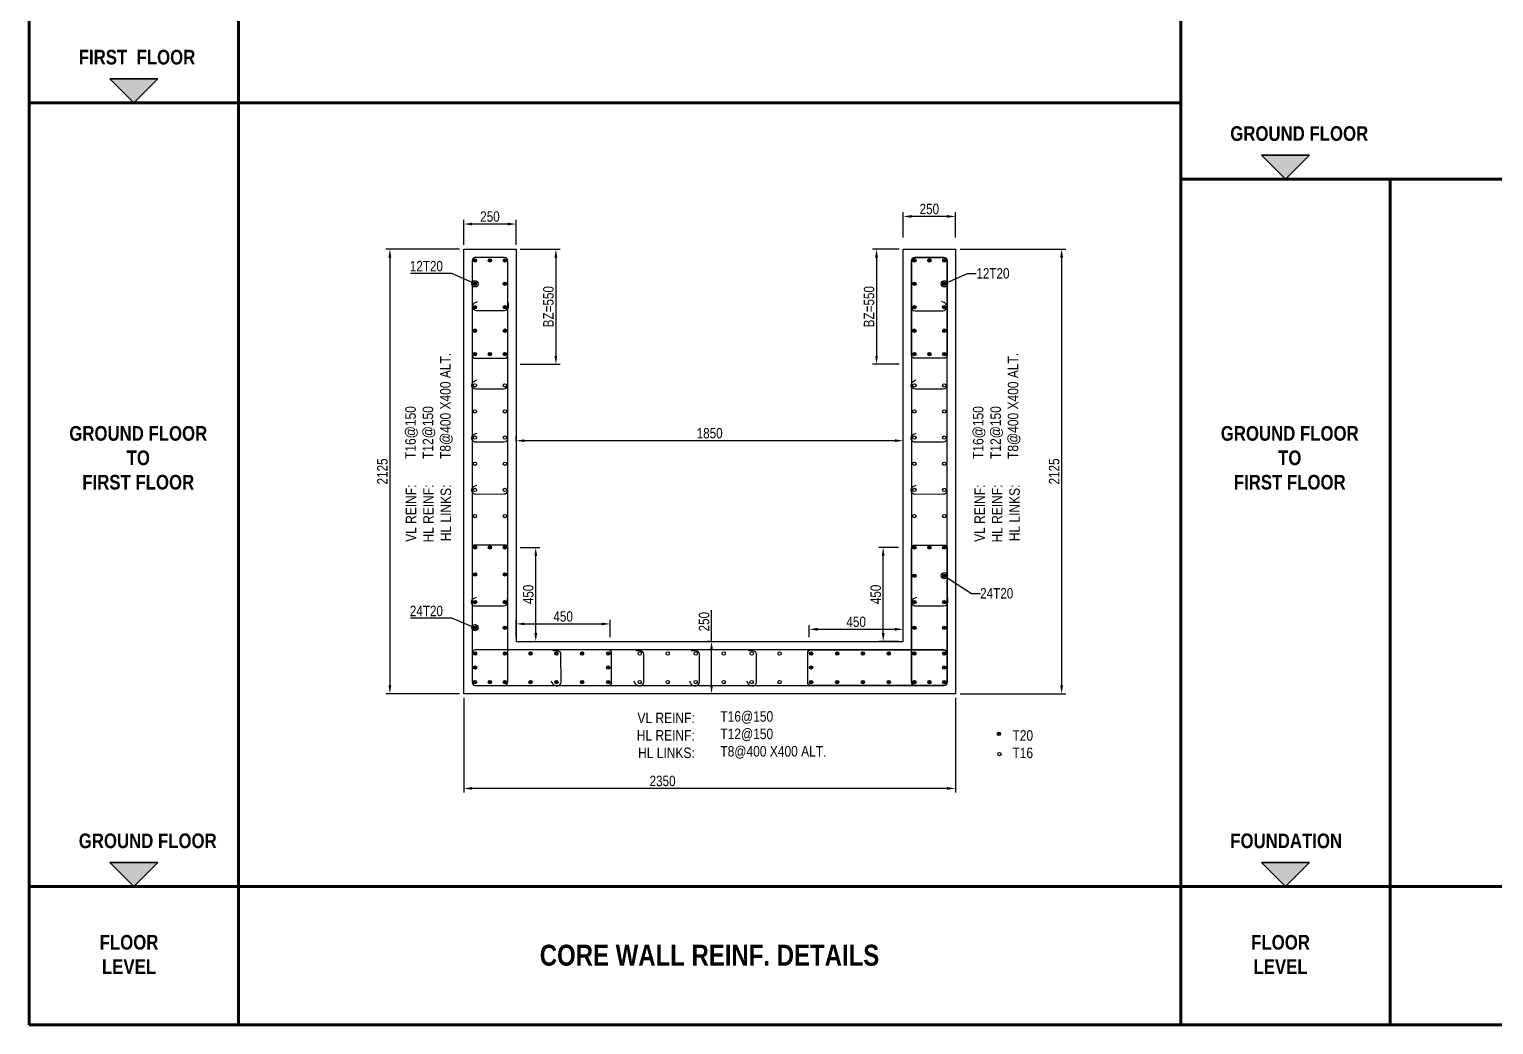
# Model space of a CAD drawing. Header units: millimetres. Extents: x 8553 to 24500, y -16719 to -3498.
# Drawn here: x 8553 to 15552, y -16719 to -11961 of the extents above; entities that cross this region are included whole.
import ezdxf
from ezdxf import colors
from ezdxf.entities.mleader import LeaderData, LeaderLine
from ezdxf.math import Vec2, Vec3

# ---------------------------------------------------------------- set-up
doc = ezdxf.new("R2010")
doc.units = ezdxf.units.MM
doc.header["$LTSCALE"] = 50
doc.header["$PDMODE"] = 35
for name, color, linetype, lineweight in [('A-ANNO-DIMS', 211, 'Continuous', 9), ('A-DETL', 90, 'Continuous', 9), ('A-DETL-GENF', 92, 'Continuous', 9), ('G-ANNO-TEXT', 231, 'Continuous', 9), ('S-COL', 3, 'Continuous', 13)]:
    doc.layers.add(name, color=color, linetype=linetype, lineweight=lineweight)
doc.styles.add('Arial', font='arial.ttf', dxfattribs={"width": 0.8, "height": 50})
doc.styles.add('Arial Narrow_1', font='ARIALN.TTF', dxfattribs={"height": 50})
doc.styles.add('Arial Narrow_B_1', font='ARIALNB.TTF', dxfattribs={"height": 100})
doc.styles.add('Arial Narrow_B_2', font='ARIALNB.TTF', dxfattribs={"height": 70})
doc.styles.add('style1', font='arial.ttf', dxfattribs={"width": 0.8, "height": 62.5})
doc.dimstyles.new('WYE_STANDARD_-_2_5mm', dxfattribs={"dimscale": 304.8, "dimtxt": 51.01297, "dimasz": 0.131234, "dimexe": 0.065617, "dimexo": 0.065617, "dimgap": 0.032808, "dimtad": 1, "dimdec": 0, "dimzin": 0, "dimdsep": 46, "dimtxsty": 'Arial', "dimsah": 1, "dimcen": 0.09, "dimazin": 0, "dimtfac": 1, "dimtdec": 4, "dimtix": 1, "dimtmove": 0, "dimatfit": 3, "dimfxl": 1, "dimtvp": 1, "dimtolj": 1, "dimtzin": 0, "dimlwd": 13, "dimlwe": 13, "dimarcsym": 2})

# ---------------------------------------------------------------- blocks, each defined once
blk = doc.blocks.new('*D34')
at = {"layer": 'A-ANNO-DIMS', "color": 0, "lineweight": 13, "transparency": 16777216}
for p, q in [((13002.3, -13012.1), (13506.8, -13012.1)), ((13486.8, -13052.1), (13486.8, -15097.2)), ((13002.3, -15137.2), (13506.8, -15137.2))]:
    blk.add_line(p, q, dxfattribs=at)
at = {"layer": 'A-ANNO-DIMS', "color": 0, "transparency": 16777216}
for points in [[(13480.1, -13052.1), (13493.5, -13052.1), (13486.8, -13012.1)], [(13480.1, -15097.2), (13493.5, -15097.2), (13486.8, -15137.2)]]:
    blk.add_solid(points, dxfattribs=at)
at = {"layer": 'Defpoints', "color": 0, "transparency": 16777216}
for p in [(12982.3, -13012.1), (12982.3, -15137.2), (13486.8, -15137.2)]:
    blk.add_point(p, dxfattribs=at)
at = {"layer": 'A-ANNO-DIMS', "color": 0, "lineweight": 13, "transparency": 16777216, "insert": (13451.3, -14074.7), "char_height": 50, "attachment_point": 5, "rotation": 90, "style": 'Arial'}
blk.add_mtext('\\A1;2125', dxfattribs=at)
blk = doc.blocks.new('*D35')
at = {"layer": 'A-ANNO-DIMS', "color": 0, "lineweight": 13, "transparency": 16777216}
for p, q in [((10629.5, -15157.2), (10629.5, -15610)), ((12979.4, -15157.2), (12979.4, -15610)), ((12939.4, -15590), (10669.5, -15590))]:
    blk.add_line(p, q, dxfattribs=at)
at = {"layer": 'A-ANNO-DIMS', "color": 0, "transparency": 16777216}
for points in [[(10669.5, -15583.3), (10669.5, -15596.6), (10629.5, -15590)], [(12939.4, -15583.3), (12939.4, -15596.6), (12979.4, -15590)]]:
    blk.add_solid(points, dxfattribs=at)
at = {"layer": 'Defpoints', "color": 0, "transparency": 16777216}
for p in [(10629.5, -15137.2), (12979.4, -15137.2), (10629.5, -15590)]:
    blk.add_point(p, dxfattribs=at)
at = {"layer": 'A-ANNO-DIMS', "color": 0, "lineweight": 13, "transparency": 16777216, "insert": (11579.5, -15554.4), "char_height": 50, "attachment_point": 5, "style": 'Arial'}
blk.add_mtext('\\A1;2350', dxfattribs=at)
blk = doc.blocks.new('*D36')
at = {"layer": 'A-ANNO-DIMS', "color": 0, "lineweight": 13, "transparency": 16777216}
for p, q in [((12729.5, -12955.8), (12729.5, -12835.7)), ((12939.4, -12855.7), (12769.5, -12855.7)), ((12979.4, -12955.8), (12979.4, -12835.7))]:
    blk.add_line(p, q, dxfattribs=at)
at = {"layer": 'A-ANNO-DIMS', "color": 0, "transparency": 16777216}
for points in [[(12769.5, -12849), (12769.5, -12862.3), (12729.5, -12855.7)], [(12939.4, -12849), (12939.4, -12862.3), (12979.4, -12855.7)]]:
    blk.add_solid(points, dxfattribs=at)
at = {"layer": 'Defpoints', "color": 0, "transparency": 16777216}
for p in [(12729.5, -12855.7), (12729.5, -12975.8), (12979.4, -12975.8)]:
    blk.add_point(p, dxfattribs=at)
at = {"layer": 'A-ANNO-DIMS', "color": 0, "lineweight": 13, "transparency": 16777216, "insert": (12854.5, -12820.1), "char_height": 50, "attachment_point": 5, "style": 'Arial'}
blk.add_mtext('\\A1;250', dxfattribs=at)
blk = doc.blocks.new('*D37')
at = {"layer": 'A-ANNO-DIMS', "color": 0, "lineweight": 13, "transparency": 16777216}
for p, q in [((10629.5, -12992.1), (10629.5, -12871.9)), ((10879.5, -12992.1), (10879.5, -12871.9)), ((10839.5, -12891.9), (10669.5, -12891.9))]:
    blk.add_line(p, q, dxfattribs=at)
at = {"layer": 'A-ANNO-DIMS', "color": 0, "transparency": 16777216}
for points in [[(10669.5, -12885.3), (10669.5, -12898.6), (10629.5, -12891.9)], [(10839.5, -12885.3), (10839.5, -12898.6), (10879.5, -12891.9)]]:
    blk.add_solid(points, dxfattribs=at)
at = {"layer": 'Defpoints', "color": 0, "transparency": 16777216}
for p in [(10629.5, -12891.9), (10629.5, -13012.1), (10879.5, -13012.1)]:
    blk.add_point(p, dxfattribs=at)
at = {"layer": 'A-ANNO-DIMS', "color": 0, "lineweight": 13, "transparency": 16777216, "insert": (10754.5, -12856.4), "char_height": 50, "attachment_point": 5, "style": 'Arial'}
blk.add_mtext('\\A1;250', dxfattribs=at)
blk = doc.blocks.new('*D32')
at = {"layer": 'A-ANNO-DIMS', "color": 0, "lineweight": 13, "transparency": 16777216}
for p, q in [((10609.5, -13012.1), (10256.3, -13012.1)), ((10276.3, -13052.1), (10276.3, -15097.2)), ((10609.5, -15137.2), (10256.3, -15137.2))]:
    blk.add_line(p, q, dxfattribs=at)
at = {"layer": 'A-ANNO-DIMS', "color": 0, "transparency": 16777216}
for points in [[(10269.6, -13052.1), (10282.9, -13052.1), (10276.3, -13012.1)], [(10269.6, -15097.2), (10282.9, -15097.2), (10276.3, -15137.2)]]:
    blk.add_solid(points, dxfattribs=at)
at = {"layer": 'Defpoints', "color": 0, "transparency": 16777216}
for p in [(10629.5, -13012.1), (10276.3, -15137.2), (10629.5, -15137.2)]:
    blk.add_point(p, dxfattribs=at)
at = {"layer": 'A-ANNO-DIMS', "color": 0, "lineweight": 13, "transparency": 16777216, "insert": (10240.7, -14074.7), "char_height": 50, "attachment_point": 5, "rotation": 90, "style": 'Arial'}
blk.add_mtext('\\A1;2125', dxfattribs=at)
blk = doc.blocks.new('*D38')
at = {"layer": 'A-ANNO-DIMS', "color": 0, "lineweight": 13, "transparency": 16777216}
for p, q in [((10879.5, -13929.7), (10879.5, -13907.6)), ((12729.5, -13929.7), (12729.5, -13907.6)), ((12689.5, -13927.6), (10919.5, -13927.6))]:
    blk.add_line(p, q, dxfattribs=at)
at = {"layer": 'A-ANNO-DIMS', "color": 0, "transparency": 16777216}
for points in [[(10919.5, -13920.9), (10919.5, -13934.2), (10879.5, -13927.6)], [(12689.5, -13920.9), (12689.5, -13934.2), (12729.5, -13927.6)]]:
    blk.add_solid(points, dxfattribs=at)
at = {"layer": 'Defpoints', "color": 0, "transparency": 16777216}
for p in [(10879.5, -13927.6), (10879.5, -13949.7), (12729.5, -13949.7)]:
    blk.add_point(p, dxfattribs=at)
at = {"layer": 'A-ANNO-DIMS', "color": 0, "lineweight": 13, "transparency": 16777216, "insert": (11804.5, -13892), "char_height": 50, "attachment_point": 5, "style": 'Arial'}
blk.add_mtext('\\A1;1850', dxfattribs=at)
blk = doc.blocks.new('*D33')
at = {"layer": 'A-ANNO-DIMS', "color": 0, "lineweight": 13, "transparency": 16777216}
for p, q in [((11813.5, -14887.2), (11813.5, -14738.3)), ((11804.2, -14887.2), (11793.5, -14887.2)), ((11813.5, -15097.2), (11813.5, -14927.2)), ((11804.2, -15137.2), (11793.5, -15137.2))]:
    blk.add_line(p, q, dxfattribs=at)
at = {"layer": 'A-ANNO-DIMS', "color": 0, "transparency": 16777216}
for points in [[(11806.9, -14927.2), (11820.2, -14927.2), (11813.5, -14887.2)], [(11806.9, -15097.2), (11820.2, -15097.2), (11813.5, -15137.2)]]:
    blk.add_solid(points, dxfattribs=at)
at = {"layer": 'Defpoints', "color": 0, "transparency": 16777216}
for p in [(11824.2, -14887.2), (11813.5, -15137.2), (11824.2, -15137.2)]:
    blk.add_point(p, dxfattribs=at)
at = {"layer": 'A-ANNO-DIMS', "color": 0, "lineweight": 13, "transparency": 16777216, "insert": (11778, -14792.8), "char_height": 50, "attachment_point": 5, "rotation": 90, "style": 'Arial'}
blk.add_mtext('\\A1;250', dxfattribs=at)
blk = doc.blocks.new('*D39')
at = {"layer": 'A-ANNO-DIMS', "color": 0, "lineweight": 13, "transparency": 16777216}
for p, q in [((10879.5, -14867.2), (10879.5, -14783.5)), ((10919.5, -14803.5), (11289.1, -14803.5)), ((11329.1, -14867.2), (11329.1, -14783.5))]:
    blk.add_line(p, q, dxfattribs=at)
at = {"layer": 'A-ANNO-DIMS', "color": 0, "transparency": 16777216}
for points in [[(10919.5, -14796.9), (10919.5, -14810.2), (10879.5, -14803.5)], [(11289.1, -14796.9), (11289.1, -14810.2), (11329.1, -14803.5)]]:
    blk.add_solid(points, dxfattribs=at)
at = {"layer": 'Defpoints', "color": 0, "transparency": 16777216}
for p in [(11329.1, -14803.5), (10879.5, -14887.2), (11329.1, -14887.2)]:
    blk.add_point(p, dxfattribs=at)
at = {"layer": 'A-ANNO-DIMS', "color": 0, "lineweight": 13, "transparency": 16777216, "insert": (11104.3, -14768), "char_height": 50, "attachment_point": 5, "style": 'Arial'}
blk.add_mtext('\\A1;450', dxfattribs=at)
blk = doc.blocks.new('*D40')
at = {"layer": 'A-ANNO-DIMS', "color": 0, "lineweight": 13, "transparency": 16777216}
for p, q in [((12280, -14867.2), (12280, -14809.1)), ((12320, -14829.1), (12689.6, -14829.1)), ((12729.6, -14867.2), (12729.6, -14809.1))]:
    blk.add_line(p, q, dxfattribs=at)
at = {"layer": 'A-ANNO-DIMS', "color": 0, "transparency": 16777216}
for points in [[(12320, -14822.4), (12320, -14835.8), (12280, -14829.1)], [(12689.6, -14822.4), (12689.6, -14835.8), (12729.6, -14829.1)]]:
    blk.add_solid(points, dxfattribs=at)
at = {"layer": 'Defpoints', "color": 0, "transparency": 16777216}
for p in [(12729.6, -14829.1), (12280, -14887.2), (12729.6, -14887.2)]:
    blk.add_point(p, dxfattribs=at)
at = {"layer": 'A-ANNO-DIMS', "color": 0, "lineweight": 13, "transparency": 16777216, "insert": (12504.8, -14793.6), "char_height": 50, "attachment_point": 5, "style": 'Arial'}
blk.add_mtext('\\A1;450', dxfattribs=at)
blk = doc.blocks.new('*D41')
at = {"layer": 'A-ANNO-DIMS', "color": 0, "lineweight": 13, "transparency": 16777216}
for p, q in [((10899.5, -14437.7), (10993.4, -14437.7)), ((10973.4, -14847.2), (10973.4, -14477.7)), ((10899.5, -14887.2), (10993.4, -14887.2))]:
    blk.add_line(p, q, dxfattribs=at)
at = {"layer": 'A-ANNO-DIMS', "color": 0, "transparency": 16777216}
for points in [[(10966.7, -14477.7), (10980.1, -14477.7), (10973.4, -14437.7)], [(10966.7, -14847.2), (10980.1, -14847.2), (10973.4, -14887.2)]]:
    blk.add_solid(points, dxfattribs=at)
at = {"layer": 'Defpoints', "color": 0, "transparency": 16777216}
for p in [(10879.5, -14437.7), (10973.4, -14437.7), (10879.5, -14887.2)]:
    blk.add_point(p, dxfattribs=at)
at = {"layer": 'A-ANNO-DIMS', "color": 0, "transparency": 16777216, "insert": (10937.9, -14662.5), "char_height": 50, "attachment_point": 5, "rotation": 90, "style": 'Arial'}
blk.add_mtext('\\A1;450', dxfattribs=at)
blk = doc.blocks.new('*D42')
at = {"layer": 'A-ANNO-DIMS', "color": 0, "lineweight": 13, "transparency": 16777216}
for p, q in [((10899.5, -13012.1), (11089.6, -13012.1)), ((11069.6, -13052.1), (11069.6, -13522.1)), ((10899.5, -13562.1), (11089.6, -13562.1))]:
    blk.add_line(p, q, dxfattribs=at)
at = {"layer": 'A-ANNO-DIMS', "color": 0, "transparency": 16777216}
for points in [[(11062.9, -13052.1), (11076.3, -13052.1), (11069.6, -13012.1)], [(11062.9, -13522.1), (11076.3, -13522.1), (11069.6, -13562.1)]]:
    blk.add_solid(points, dxfattribs=at)
at = {"layer": 'Defpoints', "color": 0, "transparency": 16777216}
for p in [(10879.5, -13012.1), (10879.5, -13562.1), (11069.6, -13562.1)]:
    blk.add_point(p, dxfattribs=at)
at = {"layer": 'A-ANNO-DIMS', "color": 0, "transparency": 16777216, "insert": (11034.1, -13287.1), "char_height": 50, "attachment_point": 5, "rotation": 90, "style": 'Arial'}
blk.add_mtext('\\A1;BZ=550', dxfattribs=at)
blk = doc.blocks.new('*D43')
at = {"layer": 'A-ANNO-DIMS', "color": 0, "lineweight": 13, "transparency": 16777216}
for p, q in [((12709.6, -13012.1), (12582, -13012.1)), ((12602, -13052.1), (12602, -13522.1)), ((12709.6, -13562.1), (12582, -13562.1))]:
    blk.add_line(p, q, dxfattribs=at)
at = {"layer": 'A-ANNO-DIMS', "color": 0, "transparency": 16777216}
for points in [[(12595.4, -13052.1), (12608.7, -13052.1), (12602, -13012.1)], [(12595.4, -13522.1), (12608.7, -13522.1), (12602, -13562.1)]]:
    blk.add_solid(points, dxfattribs=at)
at = {"layer": 'Defpoints', "color": 0, "transparency": 16777216}
for p in [(12729.6, -13012.1), (12602, -13562.1), (12729.6, -13562.1)]:
    blk.add_point(p, dxfattribs=at)
at = {"layer": 'A-ANNO-DIMS', "color": 0, "transparency": 16777216, "insert": (12566.5, -13287.1), "char_height": 50, "attachment_point": 5, "rotation": 90, "style": 'Arial'}
blk.add_mtext('\\A1;BZ=550', dxfattribs=at)
blk = doc.blocks.new('_DotBlank')
at = {"color": 0, "linetype": 'ByBlock', "lineweight": -2}
blk.add_line((-0.5, 0), (-1, 0), dxfattribs=at)
blk.add_circle((0, 0), 0.5, dxfattribs=at)
blk = doc.blocks.new('*D45')
at = {"layer": 'A-ANNO-DIMS', "color": 0, "lineweight": 13, "transparency": 16777216}
for p, q in [((12707.7, -14437.7), (12613.8, -14437.7)), ((12633.8, -14847.2), (12633.8, -14477.7)), ((12707.7, -14887.2), (12613.8, -14887.2))]:
    blk.add_line(p, q, dxfattribs=at)
at = {"layer": 'A-ANNO-DIMS', "color": 0, "transparency": 16777216}
for points in [[(12627.1, -14477.7), (12640.5, -14477.7), (12633.8, -14437.7)], [(12627.1, -14847.2), (12640.5, -14847.2), (12633.8, -14887.2)]]:
    blk.add_solid(points, dxfattribs=at)
at = {"layer": 'Defpoints', "color": 0, "transparency": 16777216}
for p in [(12633.8, -14437.7), (12727.7, -14437.7), (12727.7, -14887.2)]:
    blk.add_point(p, dxfattribs=at)
at = {"layer": 'A-ANNO-DIMS', "color": 0, "transparency": 16777216, "insert": (12598.3, -14662.5), "char_height": 50, "attachment_point": 5, "rotation": 90, "style": 'Arial'}
blk.add_mtext('\\A1;450', dxfattribs=at)

msp = doc.modelspace()

# ---------------------------------------------------------------- hatches: boundary and pattern name
at = {"layer": 'A-DETL-GENF'}
for points in [[(9052.9, -12313.2), (9167.9, -12198.2), (8937.9, -12198.2)], [(14556.1, -12678.2), (14671.1, -12563.2), (14441.1, -12563.2)], [(9052.9, -16059.4), (9167.9, -15944.4), (8937.9, -15944.4)], [(14556.1, -16059.4), (14671.1, -15944.4), (14441.1, -15944.4)]]:
    msp.add_hatch(color=7, dxfattribs=at).paths.add_polyline_path(points, flags=0)
for points in [[(10691, -13065.7, 1), (10675, -13065.7, 1)], [(10762.5, -13065.7, 1), (10746.5, -13065.7, 1)], [(10833.9, -13065.7, 1), (10817.9, -13065.7, 1)], [(12791.2, -13065.7, 1), (12775.2, -13065.7, 1)], [(12862.6, -13065.7, 1), (12846.6, -13065.7, 1)], [(12934, -13065.7, 1), (12918, -13065.7, 1)], [(10691, -13177.7, 1), (10675, -13177.7, 1)], [(10833.9, -13177.7, 1), (10817.9, -13177.7, 1)], [(12791.2, -13177.7, 1), (12775.2, -13177.7, 1)], [(12934, -13177.7, 1), (12918, -13177.7, 1)], [(10691, -13289.7, 1), (10675, -13289.7, 1)], [(10833.9, -13289.7, 1), (10817.9, -13289.7, 1)], [(12791.2, -13289.7, 1), (12775.2, -13289.7, 1)], [(12934, -13289.7, 1), (12918, -13289.7, 1)], [(10691, -13401.7, 1), (10675, -13401.7, 1)], [(10833.9, -13401.7, 1), (10817.9, -13401.7, 1)], [(12791.2, -13401.7, 1), (12775.2, -13401.7, 1)], [(12934, -13401.7, 1), (12918, -13401.7, 1)], [(10691, -13513.7, 1), (10675, -13513.7, 1)], [(10762.5, -13513.7, 1), (10746.5, -13513.7, 1)], [(10833.9, -13513.7, 1), (10817.9, -13513.7, 1)], [(12791.2, -13513.7, 1), (12775.2, -13513.7, 1)], [(12862.6, -13513.7, 1), (12846.6, -13513.7, 1)], [(12934, -13513.7, 1), (12918, -13513.7, 1)], [(10683.1, -14445.9, -1), (10683.1, -14429.9, -1)], [(10754.5, -14445.9, -1), (10754.5, -14429.9, -1)], [(10825.9, -14445.9, 1), (10825.9, -14429.9, 1)], [(12783.2, -14445.9, -1), (12783.2, -14429.9, -1)], [(12854.6, -14445.9, 1), (12854.6, -14429.9, 1)], [(12926, -14445.9, 1), (12926, -14429.9, 1)], [(10683.1, -14574.9, -1), (10683.1, -14558.9, -1)], [(10825.9, -14574.9, 1), (10825.9, -14558.9, 1)], [(12783.1, -14580.9, -1), (12783.1, -14564.9, -1)], [(12926, -14580.9, 1), (12926, -14564.9, 1)], [(10683.1, -14706.9, -1), (10683.1, -14690.9, -1)], [(10825.9, -14706.9, 1), (10825.9, -14690.9, 1)], [(12783.1, -14706.9, -1), (12783.1, -14690.9, -1)], [(12926, -14706.9, 1), (12926, -14690.9, 1)], [(10683.1, -14829.9, -1), (10683.1, -14813.9, -1)], [(10825.9, -14829.9, 1), (10825.9, -14813.9, 1)], [(12783.1, -14829.9, -1), (12783.1, -14813.9, -1)], [(12926, -14829.9, 1), (12926, -14813.9, 1)], [(10683.1, -14952.9, -1), (10683.1, -14936.9, -1)], [(10825.9, -14952.9, 1), (10825.9, -14936.9, 1)], [(10948.9, -14952.9, 1), (10948.9, -14936.9, 1)], [(11071.9, -14952.9, 1), (11071.9, -14936.9, 1)], [(11194.9, -14952.9, 1), (11194.9, -14936.9, 1)], [(11320.2, -14952.9, 1), (11320.2, -14936.9, 1)], [(12288.9, -14952.9, -1), (12288.9, -14936.9, -1)], [(12414.1, -14952.9, -1), (12414.1, -14936.9, -1)], [(12537.1, -14952.9, -1), (12537.1, -14936.9, -1)], [(12660.1, -14952.9, -1), (12660.1, -14936.9, -1)], [(12783.1, -14952.9, -1), (12783.1, -14936.9, -1)], [(12926, -14952.9, 1), (12926, -14936.9, 1)], [(10683.1, -15020.2, 1), (10683.1, -15004.2, 1)], [(11320.2, -15020.2, 1), (11320.2, -15004.2, 1)], [(12288.9, -15020.2, -1), (12288.9, -15004.2, -1)], [(12926, -15020.2, 1), (12926, -15004.2, 1)], [(10683, -15089.7, -1), (10683, -15073.7, -1)], [(10754.4, -15089.7, -1), (10754.4, -15073.7, -1)], [(10825.9, -15089.7, 1), (10825.9, -15073.7, 1)], [(10948.9, -15089.7, 1), (10948.9, -15073.7, 1)], [(11071.9, -15089.7, 1), (11071.9, -15073.7, 1)], [(11194.9, -15089.7, 1), (11194.9, -15073.7, 1)], [(11320.1, -15089.7, 1), (11320.1, -15073.7, 1)], [(12288.9, -15089.7, -1), (12288.9, -15073.7, -1)], [(12414.2, -15089.7, -1), (12414.2, -15073.7, -1)], [(12537.2, -15089.7, -1), (12537.2, -15073.7, -1)], [(12660.2, -15089.7, -1), (12660.2, -15073.7, -1)], [(12783.2, -15089.7, -1), (12783.2, -15073.7, -1)], [(12854.6, -15089.7, 1), (12854.6, -15073.7, 1)], [(12926, -15089.7, 1), (12926, -15073.7, 1)], [(13195.1, -15328.9, 1), (13179.1, -15328.9, 1)]]:
    msp.add_hatch(color=4, dxfattribs=at).paths.add_polyline_path(points)

# ---------------------------------------------------------------- linework, layer by layer
for centre in [(10683.1, -14437.9), (10754.5, -14437.9), (10825.9, -14437.9), (12783.2, -14437.9), (12854.6, -14437.9), (12926, -14437.9), (10683.1, -14566.9), (10825.9, -14566.9), (12783.1, -14572.9), (12926, -14572.9), (10683.1, -14698.9), (10825.9, -14698.9), (12783.1, -14698.9), (12926, -14698.9), (10683.1, -14821.9), (10825.9, -14821.9), (12783.1, -14821.9), (12926, -14821.9), (10683.1, -14944.9), (10825.9, -14944.9), (10948.9, -14944.9), (11071.9, -14944.9), (11194.9, -14944.9), (11320.2, -14944.9), (12288.9, -14944.9), (12414.1, -14944.9), (12537.1, -14944.9), (12660.1, -14944.9), (12783.1, -14944.9), (12926, -14944.9), (10683.1, -15012.2), (11320.2, -15012.2), (12288.9, -15012.2), (12926, -15012.2), (10683, -15081.7), (10754.4, -15081.7), (10825.9, -15081.7), (10948.9, -15081.7), (11071.9, -15081.7), (11194.9, -15081.7), (11320.1, -15081.7), (12288.9, -15081.7), (12414.2, -15081.7), (12537.2, -15081.7), (12660.2, -15081.7), (12783.2, -15081.7), (12854.6, -15081.7), (12926, -15081.7)]:
    msp.add_circle(centre, 8)
at = {"layer": 'A-DETL', "lineweight": 50}
for p, q in [((8552.9, -4820.8), (8552.9, -16719.4)), ((9552.9, -4820.8), (9552.9, -16719.4)), ((14056.1, -4820.8), (14056.1, -16719.4)), ((8552.9, -12313.2), (14056.1, -12313.2)), ((8552.9, -12313.2), (9552.9, -12313.2)), ((14056.1, -12678.2), (14056.1, -16719.4)), ((14056.1, -12678.2), (19559.2, -12678.2)), ((14056.1, -12678.2), (15056.1, -12678.2)), ((15056.1, -12678.2), (15056.1, -16719.4)), ((8552.9, -16059.4), (14056.1, -16059.4)), ((8552.9, -16059.4), (9552.9, -16059.4)), ((14056.1, -16059.4), (19559.2, -16059.4)), ((14056.1, -16059.4), (15056.1, -16059.4)), ((8552.9, -16719.4), (14056.1, -16719.4)), ((14056.1, -16719.4), (19559.2, -16719.4))]:
    msp.add_line(p, q, dxfattribs=at)
at = {"layer": 'A-DETL', "lineweight": 30}
for p, q in [((8937.9, -12198.2), (9052.9, -12313.2)), ((9167.9, -12198.2), (8937.9, -12198.2)), ((9052.9, -12313.2), (9167.9, -12198.2)), ((14441.1, -12563.2), (14556.1, -12678.2)), ((14671.1, -12563.2), (14441.1, -12563.2)), ((14556.1, -12678.2), (14671.1, -12563.2)), ((8937.9, -15944.4), (9052.9, -16059.4)), ((9167.9, -15944.4), (8937.9, -15944.4)), ((9052.9, -16059.4), (9167.9, -15944.4)), ((14441.1, -15944.4), (14556.1, -16059.4)), ((14671.1, -15944.4), (14441.1, -15944.4)), ((14556.1, -16059.4), (14671.1, -15944.4))]:
    msp.add_line(p, q, dxfattribs=at)
at = {"layer": 'A-DETL-GENF', "color": 2}
for centre in [(10683, -13065.7), (10754.5, -13065.7), (10825.9, -13065.7), (12783.2, -13065.7), (12854.6, -13065.7), (12926, -13065.7), (10683, -13177.7), (10825.9, -13177.7), (12783.2, -13177.7), (12926, -13177.7), (10683, -13289.7), (10825.9, -13289.7), (12783.2, -13289.7), (12926, -13289.7), (10683, -13401.7), (10825.9, -13401.7), (12783.2, -13401.7), (12926, -13401.7), (10683, -13513.7), (10754.5, -13513.7), (10825.9, -13513.7), (12783.2, -13513.7), (12854.6, -13513.7), (12926, -13513.7), (10683, -13663.7), (10683, -13663.7), (10825.9, -13663.7), (10825.9, -13663.7), (12783.2, -13663.7), (12783.2, -13663.7), (12926, -13663.7), (12926, -13663.7), (10683, -13788), (10683, -13788), (10825.9, -13788), (10825.9, -13788), (12783.2, -13788), (12783.2, -13788), (12926, -13788), (12926, -13788), (10683, -13913), (10683, -13913), (10825.9, -13913), (10825.9, -13913), (12783.2, -13913), (12783.2, -13913), (12926, -13913), (12926, -13913), (10683, -14038), (10683, -14038), (10825.9, -14038), (10825.9, -14038), (12783.2, -14038), (12783.2, -14038), (12926, -14038), (12926, -14038), (10683, -14163), (10683, -14163), (10825.9, -14163), (10825.9, -14163), (12783.2, -14163), (12783.2, -14163), (12926, -14163), (12926, -14163), (10683, -14288), (10683, -14288), (10825.9, -14288), (10825.9, -14288), (12783.2, -14288), (12783.2, -14288), (12926, -14288), (12926, -14288), (11470.2, -14944.9), (11604, -14944.9), (11737.8, -14944.9), (11871.6, -14944.9), (12005.4, -14944.9), (12138.9, -14944.9), (11470.1, -15081.7), (11603.9, -15081.7), (11737.7, -15081.7), (11871.5, -15081.7), (12005.3, -15081.7), (12138.9, -15081.7), (13187.1, -15328.9), (13189.5, -15425.8)]:
    msp.add_circle(centre, 8, dxfattribs=at)
at = {"layer": 'S-COL'}
for points in [[(10879.5, -13012.1), (10879.5, -14887.2), (12729.6, -14887.2), (12729.5, -13012.1), (12979.4, -13012.1), (12979.4, -15137.2), (10629.5, -15137.2), (10629.5, -13012.1), (10879.5, -13012.1)], [(10629.5, -15137.2), (10629.5, -13012.1), (10879.5, -13012.1)]]:
    msp.add_lwpolyline(points, dxfattribs=at)
for points in [[(10839.5, -14441.5), (10839.5, -13067.1, 0.414214), (10824.5, -13052.1), (10684.5, -13052.1, 0.414213), (10669.5, -13067.1), (10669.5, -15082.2)], [(10840.9, -13269.3), (10840.9, -13288.2, -0.433862), (10824.1, -13306.1), (10690.6, -13306.3, -0.762368), (10680.3, -13269.1), (10695.1, -13262.1)], [(12768.2, -13269.3), (12768.2, -13288.2, 0.433862), (12784.9, -13306.1), (12918.5, -13306.3, 0.762368), (12928.7, -13269.1), (12913.9, -13262.1)], [(10837.7, -13644.2), (10837.7, -13663.2, -0.433862), (10821, -13681), (10687.4, -13681.2, -0.762368), (10677.2, -13644), (10692, -13637.1)], [(12937.8, -13644.2), (12937.8, -13663.2, -0.433862), (12921.1, -13681), (12787.5, -13681.2, -0.762368), (12777.3, -13644), (12792.1, -13637.1)], [(10837.7, -13898.2), (10837.7, -13917.2, -0.433862), (10821, -13935), (10687.4, -13935.2, -0.762368), (10677.2, -13898), (10692, -13891.1)], [(12937.8, -13898.2), (12937.8, -13917.2, -0.433862), (12921.1, -13935), (12787.5, -13935.2, -0.762368), (12777.3, -13898), (12792.1, -13891.1)], [(10837.7, -14147.2), (10837.7, -14166.2, -0.433862), (10821, -14184), (10687.4, -14184.2, -0.762368), (10677.2, -14147), (10692, -14140.1)], [(12937.8, -14147.2), (12937.8, -14166.2, -0.433862), (12921.1, -14184), (12787.5, -14184.2, -0.762368), (12777.3, -14147), (12792.1, -14140.1)], [(10684.5, -14426.5, 0.414213), (10669.5, -14441.5), (10669.5, -15082.2, 0.414214), (10684.5, -15097.2), (10824.5, -15097.2, 0.414214), (10839.5, -15082.2), (10839.5, -14441.5, 0.414214), (10824.5, -14426.5), (10684.5, -14426.5)], [(12924.6, -14426.5, -0.414213), (12939.6, -14441.5), (12939.6, -15082.2, -0.414214), (12924.6, -15097.2), (12784.6, -15097.2, -0.414214), (12769.6, -15082.2), (12769.6, -14441.5, -0.414214), (12784.6, -14426.5), (12924.6, -14426.5)], [(10836, -14682.2), (10836, -14701.2, -0.433862), (10819.3, -14719), (10685.7, -14719.2, -0.762368), (10675.5, -14682), (10690.3, -14675.1)], [(12941, -14682.2), (12941, -14701.2, -0.433862), (12924.3, -14719), (12790.7, -14719.2, -0.762368), (12780.5, -14682), (12795.3, -14675.1)], [(10824.5, -15097.2), (12924.4, -15097.2, 0.414214), (12939.4, -15082.2), (12939.4, -14942.2, 0.414214), (12924.4, -14927.2), (11320.9, -14927.2)], [(11055.5, -14931), (11074.4, -14931, -0.433862), (11092.3, -14947.7), (11092.5, -15081.3, -0.762368), (11055.3, -15091.5), (11048.4, -15076.7)], [(11450.9, -14931), (11469.9, -14931, -0.433862), (11487.7, -14947.7), (11487.9, -15081.3, -0.762368), (11450.7, -15091.5), (11443.8, -15076.7)], [(11716.9, -14931), (11735.9, -14931, -0.433862), (11753.7, -14947.7), (11753.9, -15081.3, -0.762368), (11716.7, -15091.5), (11709.8, -15076.7)], [(11989.9, -14931), (12008.9, -14931, -0.433862), (12026.7, -14947.7), (12026.9, -15081.3, -0.762368), (11989.7, -15091.5), (11982.8, -15076.7)]]:
    msp.add_lwpolyline(points, format="xyb", dxfattribs=at)
for points in [[(10684.5, -13533.7), (10824.5, -13533.7, 0.414214), (10839.5, -13518.7), (10839.5, -13067.1, 0.414214), (10824.5, -13052.1), (10684.5, -13052.1, 0.414214), (10669.5, -13067.1), (10669.5, -13518.7, 0.414214)], [(12769.5, -15082.2, 0.414214), (12784.5, -15097.2), (12924.4, -15097.2, 0.414213), (12939.4, -15082.2), (12939.4, -13067.1, 0.414214), (12924.4, -13052.1), (12784.5, -13052.1, 0.414214), (12769.5, -13067.1)], [(12924.6, -13533.7), (12784.6, -13533.7, -0.414214), (12769.6, -13518.7), (12769.6, -13067.1, -0.414214), (12784.6, -13052.1), (12924.6, -13052.1, -0.414214), (12939.6, -13067.1), (12939.6, -13518.7, -0.414214)], [(11320.9, -14927.2), (10684.5, -14927.2, 0.414214), (10669.5, -14942.2), (10669.5, -15082.2, 0.414214), (10684.5, -15097.2), (11320.9, -15097.2, 0.414178), (11335.9, -15082.3), (11335.9, -14942.2, 0.41425)], [(12288.1, -14927.2), (12924.6, -14927.2, -0.414214), (12939.6, -14942.2), (12939.6, -15082.2, -0.414214), (12924.6, -15097.2), (12288.2, -15097.2, -0.414178), (12273.2, -15082.3), (12273.1, -14942.2, -0.41425)]]:
    msp.add_lwpolyline(points, format="xyb", close=True, dxfattribs=at)

# ---------------------------------------------------------------- texts
at = {"layer": 'G-ANNO-TEXT', "color": 7, "lineweight": 13}
for s, insert, char_height, width, attachment_point, style in [('FIRST  FLOOR', (8789.4, -12059.2), 70, 683.038, 1, 'Arial Narrow_B_2'), ('GROUND FLOOR', (14292.5, -12424.2), 70, 683.038, 1, 'Arial Narrow_B_2'), ('GROUND FLOOR ', (8789.4, -15805.4), 70, 683.038, 1, 'Arial Narrow_B_2'), ('FOUNDATION', (14292.5, -15805.4), 70, 683.038, 1, 'Arial Narrow_B_2'), ('\\pxqc;CORE WALL REINF. DETAILS', (11803.8, -16387.8), 100, 4501.705, 5, 'Arial Narrow_B_1')]:
    msp.add_mtext(s, dxfattribs=dict(at, insert=insert, char_height=char_height, width=width, attachment_point=attachment_point, style=style))
at = {"layer": 'G-ANNO-TEXT', "color": 7, "char_height": 50, "rotation": 90, "style": 'Arial Narrow_1'}
for s, insert, width, attachment_point in [('T16@150\\PT12@150 \\PT8@400 X400 ALT.', (10576.6, -14014.9), 509.664, 7), ('T16@150 \\PT12@150 \\PT8@400 X400 ALT.', (13062.8, -14014.9), 509.664, 1), ('\\pxqr;VL REINF: HL REINF: HL LINKS:', (10569.4, -14447.6), 310.241, 7), ('\\pxqr;VL REINF: HL REINF: HL LINKS:', (13070, -14447.6), 310.241, 1)]:
    msp.add_mtext(s, dxfattribs=dict(at, insert=insert, width=width, attachment_point=attachment_point))
at = {"layer": 'G-ANNO-TEXT', "color": 7}
for s, insert, char_height, width, attachment_point, style in [('\\pxqc;GROUND FLOOR TO \\PFIRST FLOOR', (8742.4, -13857.7), 70, 662.566, 1, 'Arial Narrow_B_2'), ('\\pxqc;GROUND FLOOR TO \\PFIRST FLOOR', (14245.5, -13857.7), 70, 662.566, 1, 'Arial Narrow_B_2'), ('\\pxqr;VL REINF: HL REINF: HL LINKS:', (11423, -15227.9), 50, 310.241, 1, 'Arial Narrow_1'), ('T16@150 \\PT12@150 \\PT8@400 X400 ALT.', (11855.6, -15220.7), 50, 509.664, 1, 'Arial Narrow_1'), ('T20\\PT16', (13251.5, -15311.6), 50, 558.507, 1, 'Arial Narrow_1'), ('FLOOR LEVEL', (9029.7, -16290.4), 70, 282.072, 2, 'Arial Narrow_B_2'), ('FLOOR LEVEL', (14532.9, -16290.4), 70, 282.072, 2, 'Arial Narrow_B_2')]:
    msp.add_mtext(s, dxfattribs=dict(at, insert=insert, char_height=char_height, width=width, attachment_point=attachment_point, style=style))

# ---------------------------------------------------------------- dimensions: what is measured, and where the dimension line sits
at = {"layer": 'A-ANNO-DIMS', "lineweight": 13}
for base, p1, p2, picture, middle in [((12729.5, -12855.7), (12979.4, -12975.8), (12729.5, -12975.8), '*D36', (12854.5, -12820.1)), ((10629.5, -12891.9), (10879.5, -13012.1), (10629.5, -13012.1), '*D37', (10754.5, -12856.4)), ((10879.5, -13927.6), (12729.5, -13949.7), (10879.5, -13949.7), '*D38', (11804.5, -13892))]:
    dim = msp.add_linear_dim(base=base, p1=p1, p2=p2, dimstyle='WYE_STANDARD_-_2_5mm', override={"dimpost": '<>', "dimfxl": 600}, dxfattribs=at)
    dim.commit()
    dim.dimension.update_dxf_attribs({"geometry": picture, "text_midpoint": middle})
for base, p1, p2, picture, middle in [((10276.3, -15137.2), (10629.5, -13012.1), (10629.5, -15137.2), '*D32', (10240.7, -14074.7)), ((13486.8, -15137.2), (12982.3, -13012.1), (12982.3, -15137.2), '*D34', (13451.3, -14074.7))]:
    dim = msp.add_linear_dim(base=base, p1=p1, p2=p2, angle=270, dimstyle='WYE_STANDARD_-_2_5mm', override={"dimpost": '<>', "dimfxl": 600}, dxfattribs=at)
    dim.commit()
    dim.dimension.update_dxf_attribs({"geometry": picture, "text_midpoint": middle})
at = {"layer": 'A-ANNO-DIMS'}
for base, p1, p2, picture, middle in [((11069.6, -13562.1), (10879.5, -13012.1), (10879.5, -13562.1), '*D42', (11034.1, -13287.1)), ((12602, -13562.1), (12729.6, -13012.1), (12729.6, -13562.1), '*D43', (12566.5, -13287.1))]:
    dim = msp.add_linear_dim(base=base, p1=p1, p2=p2, angle=90, text='BZ=<>', dimstyle='WYE_STANDARD_-_2_5mm', override={"dimpost": '<>'}, dxfattribs=at)
    dim.commit()
    dim.dimension.update_dxf_attribs({"geometry": picture, "text_midpoint": middle})
for base, p1, p2, picture, middle in [((10973.4054, -14437.7351), (10879.4734, -14887.2474), (10879.4649, -14437.7351), '*D41', (10973.4054, -14662.4913)), ((12633.8024, -14437.7351), (12727.7344, -14887.2474), (12727.7428, -14437.7351), '*D45', (12633.8024, -14662.4913))]:
    dim = msp.add_linear_dim(base=base, p1=p1, p2=p2, angle=90, dimstyle='WYE_STANDARD_-_2_5mm', override={"dimpost": '<>'}, dxfattribs=at)
    dim.commit()
    dim.dimension.update_dxf_attribs({"geometry": picture, "text_midpoint": middle, "dimtype": 160})
at = {"layer": 'A-ANNO-DIMS', "lineweight": 13}
for base, p1, p2, picture, middle in [((11329.1, -14803.5), (10879.5, -14887.2), (11329.1, -14887.2), '*D39', (11104.3, -14803.5)), ((12729.6, -14829.1), (12280, -14887.2), (12729.6, -14887.2), '*D40', (12504.8, -14829.1)), ((10629.5, -15590), (12979.4, -15137.2), (10629.5, -15137.2), '*D35', (11579.5, -15590))]:
    dim = msp.add_linear_dim(base=base, p1=p1, p2=p2, dimstyle='WYE_STANDARD_-_2_5mm', override={"dimpost": '<>', "dimfxl": 600}, dxfattribs=at)
    dim.commit()
    dim.dimension.update_dxf_attribs({"geometry": picture, "text_midpoint": middle, "dimtype": 160})
dim = msp.add_linear_dim(base=(11813.5, -15137.2), p1=(11824.2, -14887.2), p2=(11824.2, -15137.2), angle=270, dimstyle='WYE_STANDARD_-_2_5mm', override={"dimpost": '<>', "dimfxl": 600}, dxfattribs=at)
dim.commit()
dim.dimension.update_dxf_attribs({"geometry": '*D33', "text_midpoint": (11813.5, -14792.8), "dimtype": 160})

# ---------------------------------------------------------------- leaders
ml = msp.add_multileader_mtext('Standard', dxfattribs=at)
ml.set_content('12T20', color=256, style='style1')
ml.set_leader_properties()
ml.set_arrow_properties(name='DOTBLANK')
ml.build(insert=Vec2(0, 0))
ml.multileader.update_dxf_attribs({"text_right_attachment_type": 6, "dogleg_length": 0.36, "arrow_head_size": 30})
ctx = ml.context
ctx.base_point, ctx.char_height, ctx.arrow_head_size, ctx.landing_gap_size, ctx.plane_origin = Vec3(10380.2, -13093.7), 50, 30, 0.09, Vec3(10337.3, -13884)
ctx.right_attachment, ctx.text_align_type = 6, 2
notes = []
notes.append((ctx, [(0, (1, 1, 0), (10571.8, -13128.2), (-1, 0), 41.7, [(0, [(10683, -13177.7)], 0, [])])]))
ctx.mtext.insert, ctx.mtext.alignment, ctx.mtext.flow_direction = Vec3(10529.9, -13068.2), 3, 5
ml = msp.add_multileader_mtext('Standard', dxfattribs=at)
ml.set_content('12T20', color=256, style='style1')
ml.set_leader_properties()
ml.set_arrow_properties(name='DOTBLANK')
ml.build(insert=Vec2(0, 0))
ml.multileader.update_dxf_attribs({"text_right_attachment_type": 6, "dogleg_length": 0.36, "arrow_head_size": 30})
ctx = ml.context
ctx.base_point, ctx.char_height, ctx.arrow_head_size, ctx.landing_gap_size, ctx.plane_origin = Vec3(13079, -13128.2), 50, 30, 0.09, Vec3(13271.7, -13884)
ctx.right_attachment = 6
notes.append((ctx, [(0, (1, 1, 0), (13037.2, -13128.2), (1, 0), 41.7, [(0, [(12926, -13177.7)], 0, [])])]))
ctx.mtext.insert, ctx.mtext.flow_direction = Vec3(13079, -13102.8), 5
ml = msp.add_multileader_mtext('Standard', dxfattribs=at)
ml.set_content('24T20', color=256, style='style1')
ml.set_leader_properties()
ml.set_arrow_properties(name='DOTBLANK')
ml.build(insert=Vec2(0, 0))
ml.multileader.update_dxf_attribs({"text_right_attachment_type": 6, "dogleg_length": 0.36, "arrow_head_size": 30})
ctx = ml.context
ctx.base_point, ctx.char_height, ctx.arrow_head_size, ctx.landing_gap_size, ctx.plane_origin = Vec3(13097, -14657.5), 50, 30, 0.09, Vec3(13289.8, -15413.3)
ctx.right_attachment = 6
notes.append((ctx, [(0, (1, 1, 0), (13055.3, -14657.5), (1, 0), 41.7, [(0, [(12926, -14572.9)], 0, [])])]))
ctx.mtext.insert, ctx.mtext.flow_direction = Vec3(13097.1, -14632.1), 5
ml = msp.add_multileader_mtext('Standard', dxfattribs=at)
ml.set_content('24T20', color=256, style='style1')
ml.set_leader_properties()
ml.set_arrow_properties(name='DOTBLANK')
ml.build(insert=Vec2(0, 0))
ml.multileader.update_dxf_attribs({"text_right_attachment_type": 6, "dogleg_length": 0.36, "arrow_head_size": 30})
ctx = ml.context
ctx.base_point, ctx.char_height, ctx.arrow_head_size, ctx.landing_gap_size, ctx.plane_origin = Vec3(10375.7, -14741.9), 50, 30, 0.09, Vec3(10337.3, -15532.3)
ctx.right_attachment, ctx.text_align_type = 6, 2
notes.append((ctx, [(0, (1, 1, 0), (10571.8, -14776.5), (-1, 0), 41.7, [(0, [(10683.1, -14821.9)], 0, [])])]))
ctx.mtext.insert, ctx.mtext.alignment, ctx.mtext.flow_direction = Vec3(10530, -14716.5), 3, 5
for ctx, leaders in notes:
    for number, flags, end, landing, length, lines in leaders:
        leader = LeaderData()
        leader.index, (leader.has_last_leader_line, leader.has_dogleg_vector, leader.attachment_direction) = number, flags
        leader.last_leader_point, leader.dogleg_vector, leader.dogleg_length = Vec3(end), Vec3(landing), length
        for number, points, colour, breaks in lines:
            line = LeaderLine()
            line.index, line.vertices, line.color, line.breaks = number, Vec3.list(points), colors.encode_raw_color(colour), breaks
            leader.lines.append(line)
        ctx.leaders.append(leader)

doc.saveas('drawing.dxf')
